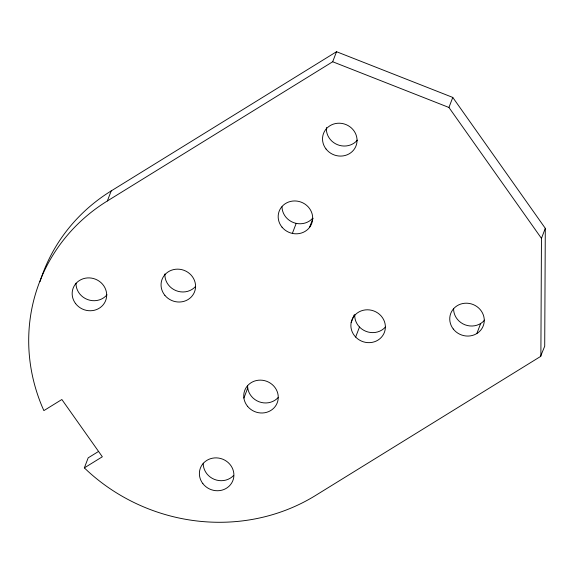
<?xml version="1.0" encoding="UTF-8"?>
<svg xmlns="http://www.w3.org/2000/svg" width="574" height="574" viewBox="0 0 574 574"><rect width="100%" height="100%" fill="white"/><g stroke="black" fill="none" stroke-linecap="round" stroke-linejoin="round"><path stroke-width="0.86" d="M40.008 281.655A184.204 172.537 20.9 0 1 111.198 190.92L336.529 51.71L452.778 97.429L545.3 228.33L541.461 238.375L540.873 356.275L315.542 495.484A184.204 172.537 20.9 0 1 87.557 470.924L84.349 467.889L88.188 457.844L98.678 451.365M540.701 356.031L544.712 346.23L545.3 228.33M84.349 467.889L102.337 456.775L61.856 399.511L43.875 410.618L42.146 406.672A184.204 172.537 20.9 0 1 107.36 200.965L111.198 190.92M107.36 200.965L332.69 61.755L336.529 51.71M292.353 233.417L296.184 223.372M243.9 398.069L247.731 388.024M309.486 227.505L313.002 218.292M351.18 322.602L354.058 315.069M355.658 337.06L359.489 327.015M541.461 238.375L448.94 107.474L452.778 97.429M476.843 333.537L480.675 323.492M332.69 61.755L448.94 107.474M195.547 286.455A17.399 16.294 20.9 0 1 175.938 290.609A17.399 16.294 20.9 0 1 164.91 273.942M385.362 327.094A17.399 16.294 20.9 0 1 365.76 331.255A17.399 16.294 20.9 0 1 354.732 314.588M278.232 397.438A17.399 16.294 20.9 0 1 259.139 401.793A17.399 16.294 20.9 0 1 247.581 385.958M312.665 218.249A17.399 16.294 20.9 0 1 293.565 222.604A17.399 16.294 20.9 0 1 282.006 206.776M357.358 140.121A17.399 16.294 20.9 0 1 337.419 144.67A17.399 16.294 20.9 0 1 326.427 127.493M484.578 320.105A17.399 16.294 20.9 0 1 465.148 324.855A17.399 16.294 20.9 0 1 453.589 308.503M106.994 294.799A17.399 16.294 20.9 0 1 87.557 299.549A17.399 16.294 20.9 0 1 76.005 283.197M233.647 475.43A17.399 16.294 20.9 0 1 214.353 479.369A17.399 16.294 20.9 0 1 203.225 463.182M351.374 321.591L350.987 323.607A17.399 16.294 20.9 0 0 374.291 341.824A17.399 16.294 20.9 0 0 379.565 314.401A17.399 16.294 20.9 0 0 351.374 321.591M164.882 295.345A17.399 16.294 20.9 0 0 194.421 292.166A17.399 16.294 20.9 0 0 175.637 269.249A17.399 16.294 20.9 0 0 164.882 295.345M247.573 406.327A17.399 16.294 20.9 0 0 277.106 403.149A17.399 16.294 20.9 0 0 258.329 380.232A17.399 16.294 20.9 0 0 247.573 406.327M282.006 227.146A17.399 16.294 20.9 0 0 311.538 223.96A17.399 16.294 20.9 0 0 292.754 201.051A17.399 16.294 20.9 0 0 282.006 227.146M326.025 148.989A17.399 16.294 20.9 0 0 355.693 146.693A17.399 16.294 20.9 0 0 337.648 123.259A17.399 16.294 20.9 0 0 326.025 148.989M453.245 328.974A17.399 16.294 20.9 0 0 482.913 326.678A17.399 16.294 20.9 0 0 464.875 303.244A17.399 16.294 20.9 0 0 453.245 328.974M75.66 303.668A17.399 16.294 20.9 0 0 105.322 301.372A17.399 16.294 20.9 0 0 87.284 277.938A17.399 16.294 20.9 0 0 75.66 303.668M202.88 483.652A17.399 16.294 20.9 0 0 232.549 481.356A17.399 16.294 20.9 0 0 214.504 457.923A17.399 16.294 20.9 0 0 202.88 483.652"/></g></svg>
